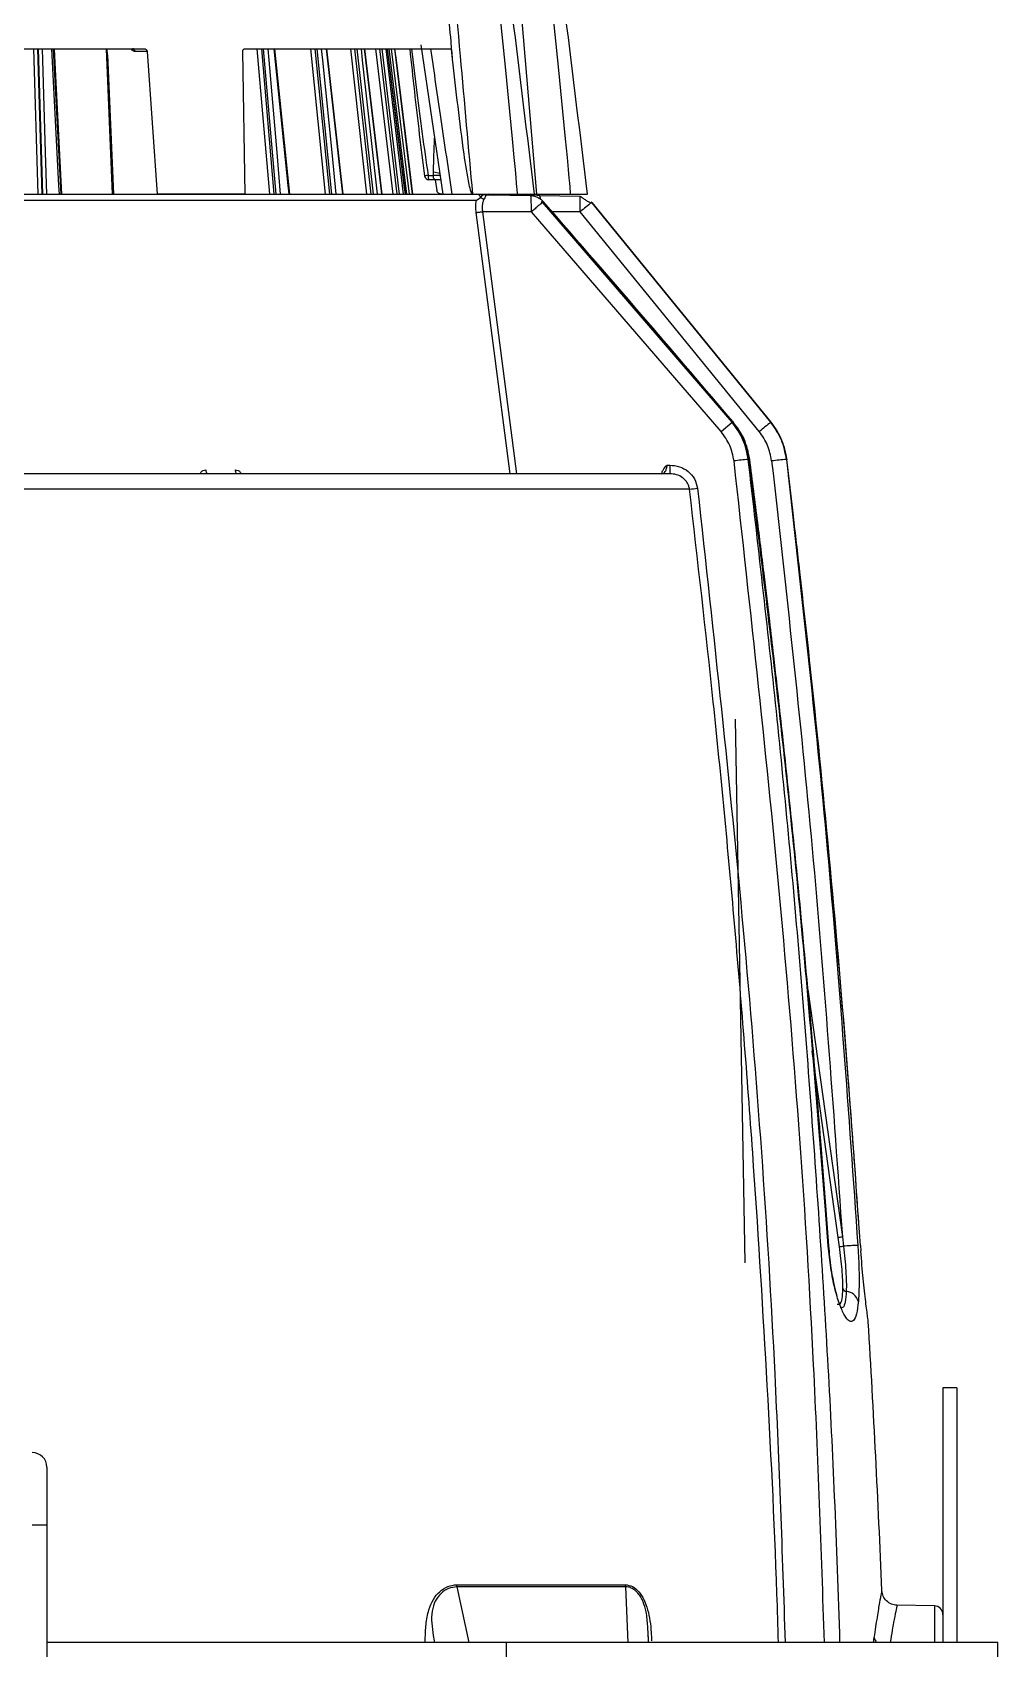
# Model space of a CAD drawing. Extents: x 16.5 to 113.1, y 4.4 to 84.5.
# Drawn here: x 54.53 to 57.85, y 72.69 to 78.24 of the extents above; entities that cross this region are included whole.
import ezdxf

# ---------------------------------------------------------------- set-up
doc = ezdxf.new("R2010")
doc.units = 0
doc.header["$MEASUREMENT"] = 0
doc.layers.add('OBJECT', color=7, linetype='CONTINUOUS')

msp = doc.modelspace()

# ---------------------------------------------------------------- linework, layer by layer
at = {"layer": 'OBJECT'}
for p, q in [((56.1286, 79.2569), (56.2636, 77.6821)), ((53.0038, 78.1821), (54.9156, 78.1821)), ((54.5512, 77.6821), (54.5355, 78.1821)), ((54.5482, 78.1821), (54.5639, 77.6821)), ((54.5671, 77.6821), (54.5514, 78.1821)), ((54.6301, 77.6821), (54.6039, 78.1821)), ((54.7844, 78.1821), (54.8053, 77.6821)), ((54.7893, 78.1611), (54.7874, 78.1821)), ((55.2613, 78.1821), (55.971, 78.1821)), ((55.347, 77.6821), (55.3036, 78.1821)), ((55.3178, 78.1821), (55.3611, 77.6821)), ((55.3686, 77.6821), (55.3253, 78.1821)), ((55.415, 77.6821), (55.3644, 78.1821)), ((55.5377, 77.6821), (55.4874, 78.1821)), ((55.5012, 78.1821), (55.5515, 77.6821)), ((55.56, 77.6821), (55.5097, 78.1821)), ((55.5984, 77.6821), (55.5425, 78.1821)), ((55.6805, 77.6821), (55.6248, 78.1821)), ((55.6378, 78.1821), (55.6935, 77.6821)), ((55.7028, 77.6821), (55.6471, 78.1821)), ((55.7323, 77.6821), (55.6728, 78.1821)), ((55.771, 77.6821), (55.7116, 78.1821)), ((55.7234, 78.1821), (55.7828, 77.6821)), ((55.7926, 77.6821), (55.7332, 78.1821)), ((55.8127, 77.6821), (55.7513, 78.1821)), ((55.7555, 78.1821), (55.8167, 77.6821)), ((55.8267, 77.6821), (55.7654, 78.1821)), ((55.8372, 77.6821), (55.7758, 78.1821)), ((55.8331, 78.1821), (55.8524, 78.0305)), ((55.8656, 78.1949), (55.9414, 77.682)), ((55.9748, 78.1466), (55.971, 78.1821)), ((54.7893, 78.1611), (54.8093, 77.6821)), ((54.9251, 78.1725), (54.8833, 78.1725)), ((54.9251, 78.1725), (54.9602, 77.6821)), ((55.2626, 77.6821), (55.2535, 78.1725)), ((55.8909, 77.7469), (55.9087, 77.7469)), ((55.9087, 77.7469), (55.9088, 77.7579)), ((55.9318, 77.7469), (55.9087, 77.7469)), ((55.9309, 77.7529), (55.9088, 77.7579)), ((55.2626, 77.6821), (54.9602, 77.6821)), ((55.9334, 77.7321), (55.8935, 77.7321)), ((55.9154, 77.7321), (55.9209, 77.6953)), ((55.9721, 77.6821), (56.0431, 77.6821)), ((56.0431, 77.6821), (56.1962, 77.6821)), ((56.2659, 77.6781), (56.2472, 77.6814)), ((56.2572, 77.6821), (56.2576, 77.6821)), ((56.2636, 77.6821), (56.2613, 77.6821)), ((56.2636, 77.6821), (56.3787, 77.6821)), ((56.0558, 77.6602), (54.1698, 77.6602)), ((56.0558, 77.6602), (56.0711, 77.6712)), ((56.2496, 77.6768), (56.0936, 77.6795)), ((56.2742, 77.6764), (56.2658, 77.6782)), ((56.4134, 77.6739), (56.2734, 77.6764)), ((56.9352, 76.8991), (56.2832, 77.6544)), ((56.9377, 76.8991), (56.286, 77.6542)), ((56.413, 77.6739), (56.413, 77.673)), ((56.4135, 77.6739), (56.4134, 77.6739)), ((57.0681, 76.8991), (56.4528, 77.6541)), ((56.4529, 77.6541), (57.0686, 76.8991)), ((56.1722, 76.7221), (56.0559, 77.6194)), ((56.2464, 77.6221), (56.0778, 77.6221)), ((56.0778, 77.6221), (56.1946, 76.7221)), ((56.8973, 76.8668), (56.2464, 77.6221)), ((56.4133, 77.622), (56.3169, 77.622)), ((57.0284, 76.867), (56.4133, 77.622)), ((56.8973, 76.8668), (56.9352, 76.8991)), ((56.9352, 76.8991), (56.9377, 76.8991)), ((57.0686, 76.8991), (57.0681, 76.8991)), ((56.7118, 76.7517), (56.7209, 76.7517)), ((56.9906, 76.7714), (56.9936, 76.7714)), ((57.1221, 76.7714), (57.1229, 76.7714)), ((57.123, 76.7715), (57.1229, 76.7714)), ((56.7888, 76.6691), (54.1591, 76.6691)), ((56.9461, 75.879), (56.9786, 74.0119)), ((57.1958, 74.9501), (57.3141, 74.1006)), ((57.2996, 74.0988), (57.2105, 74.739)), ((57.2656, 74.0696), (57.2564, 74.1925)), ((57.2674, 74.0702), (57.2582, 74.1928)), ((57.3041, 74.0667), (57.2996, 74.0988)), ((57.3141, 74.1006), (57.318, 74.0685)), ((57.3762, 74.0709), (57.3774, 74.0522)), ((57.7077, 73.5821), (57.6597, 73.5821)), ((57.6597, 73.5821), (57.6597, 72.7071)), ((57.7077, 73.5821), (57.7077, 72.7071)), ((54.5807, 73.3096), (54.5807, 73.1096)), ((54.5807, 73.1096), (54.5307, 73.1096)), ((54.5807, 73.1096), (54.5807, 71.2264)), ((56.5692, 72.8986), (56.5686, 72.9057)), ((55.9899, 72.8986), (56.0303, 72.7071)), ((56.5692, 72.8986), (56.5769, 72.7071)), ((57.6303, 72.8327), (57.5016, 72.8349)), ((57.6303, 72.8327), (57.6303, 72.7071)), ((56.6481, 72.7071), (56.6465, 72.744)), ((56.1597, 72.7071), (54.5807, 72.7071)), ((56.1597, 71.4571), (56.1597, 72.7071)), ((57.8477, 72.7071), (56.1597, 72.7071)), ((57.4205, 72.7071), (57.4239, 72.7247)), ((57.8477, 71.4571), (57.8477, 72.7071))]:
    msp.add_line(p, q, dxfattribs=at)
at = {"layer": 'OBJECT', "flags": 128}
for points in [[(56.1348, 78.3204), (56.1563, 78.1081), (56.1704, 77.9665), (56.1796, 77.872), (56.1857, 77.8089), (56.1896, 77.7668), (56.1921, 77.7387), (56.1938, 77.7199), (56.1948, 77.7074), (56.1955, 77.699), (56.1959, 77.6934), (56.1961, 77.6897), (56.1962, 77.6872), (56.1963, 77.6855), (56.1963, 77.6844), (56.1963, 77.6837), (56.1963, 77.6832), (56.1963, 77.6828), (56.1963, 77.6826), (56.1963, 77.6824), (56.1963, 77.6823), (56.1963, 77.6823), (56.1963, 77.6822), (56.1962, 77.6822), (56.1962, 77.6822), (56.1962, 77.6822), (56.1962, 77.6821), (56.1962, 77.6821), (56.1962, 77.6821)], [(56.3173, 78.3204), (56.3387, 78.1081), (56.3528, 77.9665), (56.3621, 77.872), (56.3681, 77.8089), (56.3721, 77.7668), (56.3746, 77.7387), (56.3762, 77.7199), (56.3773, 77.7074), (56.3779, 77.699), (56.3783, 77.6934), (56.3786, 77.6897), (56.3787, 77.6872), (56.3788, 77.6855), (56.3788, 77.6844), (56.3788, 77.6837), (56.3788, 77.6832), (56.3788, 77.6828), (56.3788, 77.6826), (56.3788, 77.6824), (56.3787, 77.6823), (56.3787, 77.6823), (56.3787, 77.6822), (56.3787, 77.6822), (56.3787, 77.6822), (56.3787, 77.6822), (56.3787, 77.6821), (56.3787, 77.6821), (56.3787, 77.6821)], [(54.5642, 78.1821), (54.5655, 78.1432), (54.5754, 77.8256), (54.5799, 77.6821)], [(54.6237, 77.6821), (54.6221, 77.7122), (54.5974, 78.1821)], [(54.6053, 78.1821), (54.6066, 78.1569), (54.6233, 77.8393), (54.6315, 77.6821)], [(55.3395, 78.1821), (55.3429, 78.1432), (55.3704, 77.8256), (55.3828, 77.6821)], [(55.4128, 77.6821), (55.4098, 77.7122), (55.3622, 78.1821)], [(55.5236, 78.1821), (55.5275, 78.1432), (55.5594, 77.8256), (55.5739, 77.6821)], [(55.5972, 77.6821), (55.5938, 77.7122), (55.5412, 78.1821)], [(55.6601, 78.1821), (55.6645, 78.1432), (55.6999, 77.8256), (55.7158, 77.6821)], [(55.7318, 77.6821), (55.7282, 77.7122), (55.6722, 78.1821)], [(55.745, 78.1821), (55.7497, 78.1432), (55.7874, 77.8256), (55.8045, 77.6821)], [(55.8125, 77.6821), (55.8089, 77.7122), (55.7512, 78.1821)], [(55.7757, 78.1821), (55.7805, 78.1432), (55.8194, 77.8256), (55.837, 77.6821)], [(56.286, 77.6542), (56.2877, 77.6557), (56.2877, 77.6557)], [(56.4527, 77.654), (56.4529, 77.6541), (56.4529, 77.6541)], [(56.9377, 76.8991), (56.9388, 76.9001), (56.9387, 76.9)], [(57.0683, 76.8989), (57.0684, 76.899), (57.0686, 76.8991)], [(56.9936, 76.7714), (56.9958, 76.7718), (56.9958, 76.7719)], [(55.1344, 76.7221), (55.1331, 76.7224), (55.1318, 76.7231), (55.1307, 76.7243), (55.1296, 76.7259), (55.1287, 76.7279), (55.128, 76.7302), (55.1275, 76.7327), (55.1273, 76.7353)], [(55.2278, 76.7353), (55.2281, 76.7327), (55.2286, 76.7302), (55.2294, 76.7279), (55.2303, 76.7259), (55.2315, 76.7243), (55.2328, 76.7231), (55.2341, 76.7224), (55.2355, 76.7221)], [(57.2564, 74.1925), (57.2581, 74.1927), (57.2582, 74.1929)], [(57.3762, 74.0709), (57.3761, 74.071), (57.376, 74.0711)], [(57.2656, 74.0696), (57.2673, 74.07), (57.2674, 74.0702)], [(57.3772, 74.0531), (57.3773, 74.053), (57.3774, 74.0522)]]:
    msp.add_lwpolyline(points, dxfattribs=at)
at = {"layer": 'OBJECT'}
for centre, radius, start, end in [((54.874, 78.1728), 0.00936, 357.7642, 85.7584), ((55.9727, 77.0908), 0.6611, 97.11, 98.1854), ((55.8935, 77.7471), 0.015, 187.3293, 270), ((55.9141, 77.7434), 0.0235, 171.3759, 208.4729), ((56.0563, 77.6668), 0.0154, 16.2875, 82.8344), ((56.0946, 77.6601), 0.0221, 60.616, 80.4509), ((56.2271, 77.6577), 0.0245, 51.894, 89.9508), ((56.2417, 77.6627), 0.0194, 37.9536, 88.3661), ((56.2576, 77.6571), 0.025, 50.9144, 90), ((56.0898, 77.6988), 0.0333, 235.9003, 259.2012), ((60.4352, 72.7101), 6.3484, 128.85122, 129.31111), ((60.8379, 72.2032), 6.0219, 128.75676, 129.24243), ((57.1427, 76.7444), 0.4219, 179.0057, 183.0232), ((57.1741, 74.9081), 1.8723, 95.6267, 97.129), ((57.2044, 75.7309), 1.0437, 94.5225, 97.3346), ((56.6774, 77.7974), 1.1338, 275.6388, 277.0377), ((57.2668, 74.4185), 0.3214, 275.862, 278.4629), ((57.3883, 73.1227), 0.9485, 91.2658, 94.2479), ((57.2633, 74.4407), 0.3762, 276.2276, 278.368), ((57.3286, 73.9271), 0.0137, 201.5178, 265.6442), ((57.3225, 73.8651), 0.0486, 16.7645, 84.0448), ((6.8337, 70.7821), 50.66, 2.37923, 3.42528), ((54.5307, 73.3096), 0.05, 0, 90), ((57.6297, 72.8027), 0.03, 0, 89), ((57.4628, 72.7306), 0.0394, 188.6674, 216.6022)]:
    msp.add_arc(centre, radius, start, end, dxfattribs=at)
for points, knots in [([(56.2562, 77.6821), (56.2062, 78.0922), (56.1511, 78.5432), (56.0899, 79.0349), (56.0758, 79.1581), (56.0569, 79.2801), (56.0562, 79.3653), (56.0426, 79.4052), (56.0423, 79.4061)], [0, 0, 0, 0, 0.713222, 0.784544, 0.855866, 0.927188, 0.998448, 1, 1, 1, 1]), ([(56.4387, 77.6821), (56.3883, 78.0921), (56.3329, 78.543), (56.2726, 79.0349), (56.2573, 79.1579), (56.2429, 79.2804), (56.2315, 79.3617), (56.2258, 79.4021)], [0, 0, 0, 0, 0.71491, 0.786401, 0.857892, 0.929384, 1, 1, 1, 1]), ([(55.9748, 78.1466), (55.9731, 78.1665), (55.9642, 78.2661), (55.9311, 78.6355), (55.8998, 78.985), (55.8756, 79.2548)], [0, 0, 0, 0, 0.0539192, 0.2695963, 1, 1, 1, 1]), ([(55.902, 79.2569), (55.9349, 78.8899), (55.9821, 78.365), (56.029, 77.8401), (56.0431, 77.6821)], [0, 0, 0, 0, 0.699038, 1, 1, 1, 1]), ([(54.8833, 78.1725), (54.8827, 78.1725), (54.8797, 78.1727), (54.875, 78.175), (54.8717, 78.18), (54.8702, 78.1821)], [0, 0, 0, 0, 0.14162, 0.62592, 1, 1, 1, 1]), ([(54.9156, 78.1821), (54.9167, 78.182), (54.9187, 78.1818), (54.9215, 78.1801), (54.9237, 78.1775), (54.9249, 78.1748), (54.9251, 78.1731), (54.9251, 78.1725)], [0, 0, 0, 0, 0.219651, 0.439261, 0.659735, 0.880539, 1, 1, 1, 1]), ([(55.2535, 78.1725), (55.2535, 78.1736), (55.2537, 78.1758), (55.2551, 78.1788), (55.2571, 78.181), (55.2593, 78.182), (55.2608, 78.1821), (55.2613, 78.1821)], [0, 0, 0, 0, 0.219744, 0.439446, 0.659967, 0.880756, 1, 1, 1, 1]), ([(55.8794, 77.7453), (55.8734, 77.7929), (55.855, 77.9384), (55.8392, 78.0841), (55.8286, 78.1821)], [0, 0, 0, 0, 0.326626, 1, 1, 1, 1]), ([(55.8987, 78.1821), (55.9106, 78.1012), (55.9352, 77.9346), (55.9596, 77.7679), (55.9721, 77.6821)], [0, 0, 0, 0, 0.485511, 1, 1, 1, 1]), ([(56.0431, 77.6821), (56.0429, 77.6822), (56.0426, 77.6822), (56.0418, 77.6828), (56.04, 77.6852), (56.036, 77.6963), (56.0258, 77.7416), (56.003, 77.8939), (55.987, 78.0378), (55.9748, 78.1466)], [0, 0, 0, 0, 0.000975, 0.002308, 0.005825, 0.020094, 0.076658, 0.30233, 1, 1, 1, 1]), ([(55.8524, 78.0305), (55.8582, 77.9835), (55.8699, 77.8889), (55.8839, 77.7944), (55.8909, 77.7469)], [0, 0, 0, 0, 0.496841, 1, 1, 1, 1]), ([(55.9088, 77.7579), (55.9093, 77.7719), (55.9106, 77.8109), (55.912, 77.8499), (55.9129, 77.875)], [0, 0, 0, 0, 0.358624, 1, 1, 1, 1]), ([(55.9334, 77.7321), (55.9259, 77.7317), (55.9173, 77.7311), (55.912, 77.7339), (55.9107, 77.7352), (55.9101, 77.7364), (55.9093, 77.7388), (55.9088, 77.7418), (55.9087, 77.7452), (55.9087, 77.7469)], [0, 0, 0, 0, 0.534132, 0.614456, 0.629826, 0.744516, 0.748556, 0.874992, 1, 1, 1, 1]), ([(54.1676, 77.6821), (54.263, 77.6821), (54.4564, 77.6821), (54.7403, 77.6821), (55.0162, 77.6821), (55.2761, 77.6821), (55.5133, 77.6821), (55.7211, 77.6821), (55.8985, 77.6821), (55.9888, 77.6821), (56.0334, 77.6821)], [0, 0, 0, 0, 0.12133, 0.245752, 0.372325, 0.5, 0.627675, 0.754247, 0.87867, 1, 1, 1, 1]), ([(55.9378, 77.6821), (55.9357, 77.6824), (55.9314, 77.6828), (55.9259, 77.6859), (55.9221, 77.6903), (55.9212, 77.6938), (55.9209, 77.6953)], [0, 0, 0, 0, 0.271987, 0.544501, 0.799134, 1, 1, 1, 1]), ([(56.0711, 77.6712), (56.073, 77.6735), (56.0764, 77.6776), (56.0809, 77.6806), (56.0863, 77.6819), (56.0909, 77.6799), (56.0921, 77.6793)], [0, 0, 0, 0, 0.267191, 0.480523, 0.863716, 1, 1, 1, 1]), ([(56.1003, 77.6794), (56.1001, 77.6795), (56.0989, 77.6802), (56.0977, 77.6806), (56.0968, 77.6809)], [0, 0, 0, 0, 0.2140655, 1, 1, 1, 1]), ([(56.1962, 77.6821), (56.2024, 77.6821), (56.2154, 77.6821), (56.2331, 77.6821), (56.2471, 77.6821), (56.255, 77.6821), (56.2558, 77.6821), (56.2562, 77.6821)], [0, 0, 0, 0, 0.19834, 0.412973, 0.627088, 0.843128, 1, 1, 1, 1]), ([(56.245, 77.6821), (56.2479, 77.6821), (56.2512, 77.682), (56.2541, 77.6802), (56.2545, 77.6799)], [0, 0, 0, 0, 0.8551695, 1, 1, 1, 1]), ([(56.3787, 77.6821), (56.3849, 77.6821), (56.3979, 77.6821), (56.4156, 77.6821), (56.4296, 77.6821), (56.4375, 77.6821), (56.4383, 77.6821), (56.4387, 77.6821)], [0, 0, 0, 0, 0.19834, 0.412972, 0.627088, 0.843128, 1, 1, 1, 1]), ([(56.0559, 77.6194), (56.0552, 77.6266), (56.0538, 77.6409), (56.0551, 77.6538), (56.0558, 77.6602)], [0, 0, 0, 0, 0.499406, 1, 1, 1, 1]), ([(56.0836, 77.666), (56.0821, 77.6632), (56.0792, 77.6577), (56.0768, 77.6469), (56.076, 77.6349), (56.0772, 77.6264), (56.0778, 77.6221)], [0, 0, 0, 0, 0.258471, 0.498713, 0.749506, 1, 1, 1, 1]), ([(56.0936, 77.6793), (56.0923, 77.6794), (56.0887, 77.6796), (56.0878, 77.6775), (56.087, 77.673), (56.0847, 77.6683), (56.0836, 77.666)], [0, 0, 0, 0, 0.145388, 0.429721, 0.714567, 1, 1, 1, 1]), ([(56.2464, 77.6221), (56.2464, 77.6221), (56.2464, 77.6221), (56.2464, 77.6223), (56.2463, 77.6228), (56.2463, 77.6246), (56.246, 77.6316), (56.2455, 77.6451), (56.2448, 77.662), (56.2447, 77.6734), (56.2448, 77.6783), (56.245, 77.6769), (56.245, 77.6769)], [0, 0, 0, 0, 0.0005848, 0.0016321, 0.0051281, 0.0177092, 0.0652155, 0.2490701, 0.4991134, 0.7483755, 0.9995494, 1, 1, 1, 1]), ([(56.2877, 77.6557), (56.2853, 77.6581), (56.2802, 77.663), (56.2714, 77.6685), (56.2638, 77.6723), (56.2552, 77.6757), (56.2491, 77.6764), (56.2449, 77.6769)], [0, 0, 0, 0, 0.215617, 0.447235, 0.571796, 0.704529, 1, 1, 1, 1]), ([(56.2832, 77.6544), (56.2817, 77.653), (56.2785, 77.6503), (56.2696, 77.6425), (56.2586, 77.6328), (56.2504, 77.6256), (56.2464, 77.6221)], [0, 0, 0, 0, 0.243823, 0.5, 0.756179, 1, 1, 1, 1]), ([(56.2742, 77.6764), (56.2739, 77.6762), (56.2732, 77.676), (56.2753, 77.6731), (56.2758, 77.6684), (56.2761, 77.6652)], [0, 0, 0, 0, 0.24941, 0.500739, 1, 1, 1, 1]), ([(56.2832, 77.6544), (56.2828, 77.6548), (56.2823, 77.6554), (56.2819, 77.6562), (56.2816, 77.6566), (56.2815, 77.6571), (56.2815, 77.6574), (56.2818, 77.6575), (56.2822, 77.6574), (56.2829, 77.657), (56.284, 77.6563), (56.285, 77.6553), (56.2857, 77.6546), (56.286, 77.6542)], [0, 0, 0, 0, 0.133104, 0.191567, 0.248259, 0.311452, 0.370761, 0.432305, 0.501531, 0.620748, 0.7521, 0.8756, 1, 1, 1, 1]), ([(56.9387, 76.9), (56.8412, 77.0145), (56.6256, 77.2676), (56.4073, 77.5184), (56.2877, 77.6557)], [0, 0, 0, 0, 0.4524511, 1, 1, 1, 1]), ([(56.4508, 77.6525), (56.4495, 77.6529), (56.4469, 77.6537), (56.4416, 77.6561), (56.4361, 77.6591), (56.4307, 77.6627), (56.4256, 77.6665), (56.421, 77.6702), (56.4167, 77.6733), (56.4143, 77.6737), (56.413, 77.6739)], [0, 0, 0, 0, 0.1129582, 0.2178646, 0.3179946, 0.4198062, 0.5312766, 0.6616375, 0.8169536, 1, 1, 1, 1]), ([(56.4133, 77.622), (56.4132, 77.626), (56.4132, 77.6339), (56.4132, 77.6449), (56.4131, 77.6542), (56.4131, 77.664), (56.413, 77.6722), (56.413, 77.6734), (56.413, 77.6739)], [0, 0, 0, 0, 0.147789, 0.28914, 0.42404, 0.552485, 0.789019, 1, 1, 1, 1]), ([(56.4528, 77.6541), (56.4528, 77.6542), (56.4527, 77.6543), (56.4527, 77.6544), (56.4526, 77.6544), (56.4526, 77.6545), (56.4526, 77.6545), (56.4526, 77.6545), (56.4526, 77.6545), (56.4526, 77.6545), (56.4527, 77.6544), (56.4527, 77.6544), (56.4528, 77.6543), (56.4529, 77.6542), (56.4529, 77.6541)], [0, 0, 0, 0, 0.156108, 0.22009, 0.277027, 0.329475, 0.381608, 0.436318, 0.497329, 0.61508, 0.669958, 0.725281, 0.84818, 1, 1, 1, 1]), ([(56.0559, 77.6194), (56.057, 77.6196), (56.0593, 77.6198), (56.0647, 77.6205), (56.071, 77.6212), (56.0756, 77.6218), (56.0778, 77.6221)], [0, 0, 0, 0, 0.245198, 0.500042, 0.75487, 1, 1, 1, 1]), ([(56.9418, 76.7659), (56.9381, 76.7843), (56.9307, 76.8212), (56.9084, 76.8516), (56.8973, 76.8668)], [0, 0, 0, 0, 0.498504, 1, 1, 1, 1]), ([(56.9906, 76.7714), (56.9861, 76.7944), (56.9769, 76.841), (56.9492, 76.8796), (56.9352, 76.8991)], [0, 0, 0, 0, 0.493197, 1, 1, 1, 1]), ([(56.9936, 76.7714), (56.989, 76.7942), (56.9796, 76.8409), (56.9518, 76.8795), (56.9377, 76.8991)], [0, 0, 0, 0, 0.490951, 1, 1, 1, 1]), ([(56.9958, 76.7719), (56.9909, 76.7955), (56.9812, 76.8423), (56.9528, 76.8809), (56.9387, 76.9)], [0, 0, 0, 0, 0.502857, 1, 1, 1, 1]), ([(57.0711, 76.7661), (57.0676, 76.7844), (57.0606, 76.821), (57.0391, 76.8517), (57.0284, 76.867)], [0, 0, 0, 0, 0.498431, 1, 1, 1, 1]), ([(57.1221, 76.7714), (57.1177, 76.7944), (57.1088, 76.8408), (57.0817, 76.8796), (57.0681, 76.8991)], [0, 0, 0, 0, 0.496594, 1, 1, 1, 1]), ([(57.0686, 76.8991), (57.0825, 76.8793), (57.1095, 76.8405), (57.1185, 76.794), (57.1229, 76.7714)], [0, 0, 0, 0, 0.511471, 1, 1, 1, 1]), ([(56.694, 76.7221), (56.6961, 76.7225), (56.7003, 76.7233), (56.7051, 76.7285), (56.7083, 76.7346), (56.7101, 76.74), (56.7113, 76.7458), (56.7116, 76.7498), (56.7118, 76.7517)], [0, 0, 0, 0, 0.250064, 0.499105, 0.634955, 0.762997, 0.884268, 1, 1, 1, 1]), ([(56.6947, 76.7287), (56.6957, 76.7306), (56.7, 76.7392), (56.7066, 76.7463), (56.7118, 76.7517)], [0, 0, 0, 0, 0.2272509, 1, 1, 1, 1]), ([(56.7209, 76.7517), (56.7322, 76.7506), (56.7549, 76.7485), (56.7849, 76.7314), (56.8082, 76.7055), (56.8136, 76.6833), (56.8163, 76.6722)], [0, 0, 0, 0, 0.250172, 0.500067, 0.749913, 1, 1, 1, 1]), ([(57.2526, 72.7071), (57.2418, 73.0247), (57.2131, 73.8621), (57.1132, 75.2163), (56.9989, 76.2496), (56.9418, 76.7659)], [0, 0, 0, 0, 0.2340899, 0.6172953, 1, 1, 1, 1]), ([(57.3059, 72.7071), (57.3003, 72.874), (57.2846, 73.3385), (57.2403, 74.1046), (57.1741, 75.0044), (57.0919, 75.8952), (57.0239, 76.4832), (56.9906, 76.7714)], [0, 0, 0, 0, 0.122834, 0.341899, 0.564511, 0.786623, 1, 1, 1, 1]), ([(57.2564, 74.1925), (57.2321, 74.4954), (57.1848, 75.0855), (57.0963, 75.9452), (57.0272, 76.5012), (56.9936, 76.7714)], [0, 0, 0, 0, 0.351668, 0.685, 1, 1, 1, 1]), ([(57.2582, 74.1929), (57.2522, 74.2719), (57.2414, 74.4136), (57.2261, 74.6018), (57.2137, 74.7483), (57.203, 74.8701), (57.1825, 75.099), (57.1547, 75.3883), (57.1192, 75.7296), (57.0954, 75.9469), (57.0772, 76.1065), (57.0632, 76.227), (57.045, 76.3797), (57.0223, 76.565), (57.0051, 76.6993), (56.9958, 76.7719)], [0, 0, 0, 0, 0.091688, 0.164513, 0.21848, 0.261781, 0.305976, 0.484375, 0.598107, 0.70305, 0.737316, 0.783983, 0.843317, 0.915321, 1, 1, 1, 1]), ([(57.0711, 76.7661), (57.1205, 76.3226), (57.2193, 75.4357), (57.2825, 74.5456), (57.3141, 74.1006)], [0, 0, 0, 0, 0.500069, 1, 1, 1, 1]), ([(57.1221, 76.7714), (57.1718, 76.3251), (57.2718, 75.4267), (57.3353, 74.5249), (57.3673, 74.0709)], [0, 0, 0, 0, 0.49662, 1, 1, 1, 1]), ([(57.3762, 74.0709), (57.3589, 74.3148), (57.3253, 74.7903), (57.2633, 75.4841), (57.197, 76.1405), (57.1471, 76.5652), (57.1229, 76.7714)], [0, 0, 0, 0, 0.27038, 0.527173, 0.77038, 1, 1, 1, 1]), ([(56.7214, 76.7221), (56.6876, 76.7221), (56.6194, 76.7221), (56.487, 76.7221), (56.3313, 76.7221), (56.1511, 76.7221), (55.9484, 76.7221), (55.7259, 76.7221), (55.4865, 76.7221), (55.2334, 76.7221), (54.971, 76.7221), (54.7031, 76.7221), (54.4334, 76.7221), (54.2519, 76.7221), (54.1619, 76.7221)], [0, 0, 0, 0, 0.080321, 0.16194, 0.244772, 0.329378, 0.414487, 0.5, 0.585518, 0.670628, 0.755228, 0.838065, 0.919682, 1, 1, 1, 1]), ([(55.1069, 76.7221), (55.1077, 76.7237), (55.11, 76.7286), (55.1173, 76.7339), (55.1239, 76.7348), (55.1273, 76.7353)], [0, 0, 0, 0, 0.195054, 0.596529, 1, 1, 1, 1]), ([(55.2278, 76.7353), (55.2311, 76.7349), (55.2376, 76.7339), (55.2453, 76.7286), (55.2481, 76.7237), (55.249, 76.7221)], [0, 0, 0, 0, 0.402368, 0.804444, 1, 1, 1, 1]), ([(56.694, 76.729), (56.6939, 76.7284), (56.6935, 76.7262), (56.694, 76.7254), (56.6943, 76.7249)], [0, 0, 0, 0, 0.2921, 1, 1, 1, 1]), ([(56.7888, 76.6691), (56.7881, 76.6727), (56.7867, 76.6801), (56.7817, 76.6906), (56.7745, 76.7003), (56.7626, 76.7109), (56.7446, 76.7202), (56.7292, 76.7215), (56.7214, 76.7221)], [0, 0, 0, 0, 0.1169065, 0.238658, 0.3663335, 0.5008519, 0.7502482, 1, 1, 1, 1]), ([(57.3705, 74.1476), (57.3666, 74.2048), (57.3582, 74.3277), (57.3455, 74.4992), (57.3338, 74.6526), (57.3236, 74.7801), (57.304, 75.0197), (57.2773, 75.3226), (57.243, 75.68), (57.2198, 75.9076), (57.2021, 76.0747), (57.1885, 76.2008), (57.1708, 76.3608), (57.1508, 76.536), (57.1362, 76.6579), (57.1293, 76.7151)], [0, 0, 0, 0, 0.0667, 0.143295, 0.200055, 0.245598, 0.29208, 0.479715, 0.599336, 0.709711, 0.745752, 0.794836, 0.857243, 0.932974, 1, 1, 1, 1]), ([(57.0944, 72.7071), (57.0928, 72.7629), (57.0836, 73.073), (57.0549, 73.6339), (57.0074, 74.4016), (56.9462, 75.1683), (56.8741, 75.9284), (56.8169, 76.4252), (56.7888, 76.6691)], [0, 0, 0, 0, 0.042071, 0.234186, 0.423825, 0.622605, 0.814662, 1, 1, 1, 1]), ([(56.8163, 76.6722), (56.8717, 76.1663), (56.9827, 75.1538), (57.0794, 73.8309), (57.1071, 73.0143), (57.1175, 72.7071)], [0, 0, 0, 0, 0.383775, 0.768218, 1, 1, 1, 1]), ([(57.3673, 74.0709), (57.3684, 74.0528), (57.3704, 74.0167), (57.3717, 73.9652), (57.3716, 73.9178), (57.3699, 73.892), (57.3691, 73.8791)], [0, 0, 0, 0, 0.250785, 0.500021, 0.750018, 1, 1, 1, 1]), ([(57.3691, 73.8791), (57.3672, 73.8634), (57.3634, 73.832), (57.3526, 73.81), (57.3384, 73.8083), (57.3217, 73.8283), (57.304, 73.8675), (57.2874, 73.9235), (57.2733, 73.9924), (57.2682, 74.0438), (57.2656, 74.0696)], [0, 0, 0, 0, 0.124845, 0.24983, 0.374893, 0.499993, 0.625063, 0.749967, 0.874601, 1, 1, 1, 1]), ([(57.2951, 73.9011), (57.292, 73.9128), (57.2852, 73.9388), (57.2745, 73.9963), (57.2699, 74.0444), (57.2674, 74.0702)], [0, 0, 0, 0, 0.272966, 0.610723, 1, 1, 1, 1]), ([(57.3159, 73.9221), (57.3158, 73.9319), (57.3157, 73.9517), (57.3132, 73.9875), (57.3095, 74.0263), (57.3059, 74.0532), (57.3041, 74.0667)], [0, 0, 0, 0, 0.249435, 0.499655, 0.748628, 1, 1, 1, 1]), ([(57.318, 74.0685), (57.3197, 74.054), (57.3229, 74.025), (57.3261, 73.9834), (57.328, 73.945), (57.3277, 73.9239), (57.3276, 73.9134)], [0, 0, 0, 0, 0.251653, 0.500767, 0.75093, 1, 1, 1, 1]), ([(57.4032, 73.8089), (57.4027, 73.8124), (57.4017, 73.8195), (57.3945, 73.8743), (57.3854, 73.9538), (57.3801, 74.0194), (57.3774, 74.0522)], [0, 0, 0, 0, 0.24993, 0.499886, 0.749919, 1, 1, 1, 1]), ([(57.2958, 73.8699), (57.2995, 73.869), (57.3071, 73.8674), (57.3141, 73.8855), (57.3153, 73.9099), (57.3159, 73.9221)], [0, 0, 0, 0, 0.331197, 0.664785, 1, 1, 1, 1]), ([(57.3276, 73.9134), (57.3267, 73.9004), (57.3249, 73.8746), (57.3173, 73.8557), (57.3097, 73.8573), (57.306, 73.858)], [0, 0, 0, 0, 0.345648, 0.688637, 1, 1, 1, 1]), ([(57.4032, 73.8089), (57.4031, 73.8113), (57.4029, 73.8139), (57.4022, 73.8163), (57.4022, 73.8165)], [0, 0, 0, 0, 0.942991, 1, 1, 1, 1]), ([(55.881, 72.7071), (55.8809, 72.7109), (55.8808, 72.7316), (55.8829, 72.7695), (55.8907, 72.8166), (55.9071, 72.8556), (55.9299, 72.8833), (55.9581, 72.9018), (55.979, 72.9044), (55.9895, 72.9057)], [0, 0, 0, 0, 0.04088, 0.227855, 0.418299, 0.567523, 0.70923, 0.854708, 1, 1, 1, 1]), ([(55.9895, 72.9057), (56.095, 72.9057), (56.306, 72.9058), (56.4811, 72.9057), (56.5686, 72.9057)], [0, 0, 0, 0, 0.500003, 1, 1, 1, 1]), ([(55.9899, 72.8986), (55.9898, 72.8998), (55.9896, 72.9022), (55.9895, 72.9045), (55.9895, 72.9057)], [0, 0, 0, 0, 0.500001, 1, 1, 1, 1]), ([(56.5686, 72.9057), (56.5767, 72.9044), (56.5931, 72.9017), (56.6151, 72.8831), (56.6333, 72.8555), (56.6499, 72.8084), (56.6566, 72.7586), (56.6582, 72.7226), (56.6586, 72.7129)], [0, 0, 0, 0, 0.1485384, 0.2973314, 0.4426807, 0.5947068, 0.8912692, 1, 1, 1, 1]), ([(55.9899, 72.8986), (55.9801, 72.8975), (55.9605, 72.8951), (55.934, 72.8772), (55.9138, 72.8501), (55.9024, 72.8139), (55.9021, 72.773), (55.9073, 72.7371), (55.9113, 72.7151), (55.9127, 72.7071)], [0, 0, 0, 0, 0.144324, 0.289179, 0.432802, 0.576444, 0.739188, 0.905895, 1, 1, 1, 1]), ([(56.5692, 72.8986), (56.4817, 72.8986), (56.3066, 72.8986), (56.0955, 72.8986), (55.9899, 72.8986)], [0, 0, 0, 0, 0.499779, 1, 1, 1, 1]), ([(56.6482, 72.7116), (56.6481, 72.7121), (56.6474, 72.7294), (56.6458, 72.7628), (56.6416, 72.8092), (56.6321, 72.8421), (56.6221, 72.8622), (56.6135, 72.8745), (56.6033, 72.8851), (56.5921, 72.893), (56.5802, 72.8979), (56.5725, 72.8984), (56.5692, 72.8986)], [0, 0, 0, 0, 0.006458, 0.207905, 0.402317, 0.551724, 0.61962, 0.701526, 0.767547, 0.850845, 0.935398, 1, 1, 1, 1]), ([(57.4239, 72.7247), (57.4275, 72.7489), (57.4347, 72.7973), (57.4431, 72.8467), (57.4489, 72.8792), (57.4497, 72.8832), (57.4501, 72.8852)], [0, 0, 0, 0, 0.250229, 0.500882, 0.749824, 1, 1, 1, 1]), ([(57.5016, 72.8349), (57.4952, 72.8357), (57.482, 72.8373), (57.465, 72.849), (57.453, 72.8657), (57.451, 72.8789), (57.4501, 72.8852)], [0, 0, 0, 0, 0.240853, 0.499999, 0.759144, 1, 1, 1, 1]), ([(57.5016, 72.8349), (57.5012, 72.8331), (57.5005, 72.8296), (57.4946, 72.7992), (57.487, 72.7589), (57.481, 72.7218), (57.4786, 72.7071)], [0, 0, 0, 0, 0.267171, 0.546239, 0.821091, 1, 1, 1, 1])]:
    msp.add_open_spline(points, degree=3, knots=knots, dxfattribs=at)

doc.saveas('drawing.dxf')
